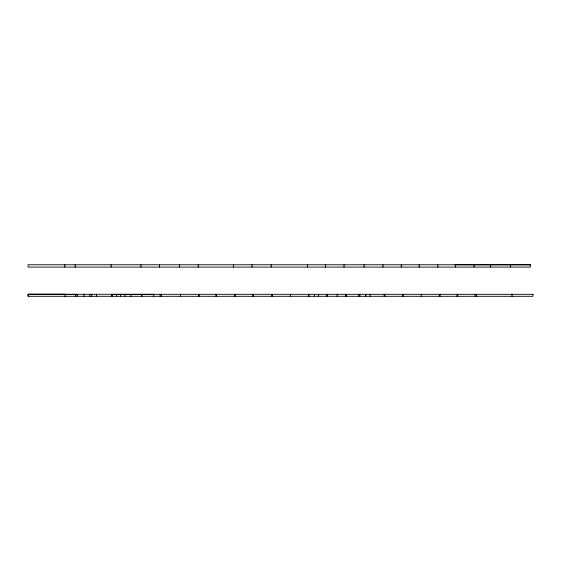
<?xml version="1.0" encoding="UTF-8"?>
<svg xmlns="http://www.w3.org/2000/svg" width="561" height="561" viewBox="0 0 561 561"><rect width="100%" height="100%" fill="white"/><g stroke="black" fill="none" stroke-linecap="round" stroke-linejoin="round"><path stroke-width="0.84" d="M530.32 264.799L454.768 264.764M532.95 294.329L28.05 294.28L28.05 296.306L532.95 296.306L532.95 294.245M64.999 294.378L77.362 294.378M112.544 294.378L153.763 294.378M512.032 294.245L512.032 296.306M510.475 264.764L510.475 267.092M490.63 264.764L490.63 267.092M476.38 294.245L476.38 296.306M475.111 294.245L475.111 296.306M474.045 264.764L474.045 267.092M457.727 294.245L457.727 296.306M457.005 294.245L457.005 296.306M455.49 264.764L455.49 267.092M439.999 294.245L439.999 296.306M439.326 294.245L439.326 296.306M437.853 264.764L437.853 267.092M421.262 294.245L421.262 296.306M419.214 264.764L419.214 267.092M403.212 294.245L403.212 296.306M402.461 294.245L402.461 296.306M401.255 264.764L401.255 267.092M384.811 294.245L384.811 296.306M384.201 294.245L384.201 296.306M382.953 264.764L382.953 267.092M370.148 294.245L370.148 296.306M365.835 294.245L365.835 296.306M365.428 294.245L365.428 296.306M364.082 264.764L364.082 267.092M359.839 294.245L359.839 296.306M358.851 294.245L358.851 296.306M346.488 294.245L346.488 296.306M345.695 294.245L345.695 296.306M345.415 294.245L345.415 296.306M344.04 264.764L344.04 267.092M337.175 294.245L337.175 296.306M327.105 294.245L327.105 296.306M326.972 294.245L326.972 296.306M325.548 264.764L325.548 267.092M318.627 294.245L318.627 296.306M314.504 294.245L314.504 296.306M308.971 294.245L308.971 296.306M308.536 294.245L308.536 296.306M307.512 264.764L307.512 267.092M290.395 294.245L290.395 296.306M272.415 294.245L272.415 296.306M271.65 294.245L271.65 296.306M271.145 264.764L271.145 267.092M253.151 294.245L253.151 296.306M253.018 294.245L253.018 296.306M251.98 264.764L251.98 267.092M235.213 294.245L235.213 296.306M234.624 294.245L234.624 296.306M233.558 264.764L233.558 267.092M216.504 294.245L216.504 296.306M216.006 294.245L216.006 296.306M199.148 294.245L199.148 296.306M198.636 294.245L198.636 296.306M198.264 264.764L198.264 267.092M180.369 294.245L180.369 296.306M179.583 264.764L179.583 267.092M161.4 294.245L161.4 296.306M160.18 294.245L160.18 296.306M159.499 264.743L159.499 267.092M153.763 294.245L153.763 296.306M141.912 294.245L141.912 296.306M141.526 294.245L141.526 296.306M140.944 264.764L140.944 267.092M130.923 294.245L130.923 296.306M124.907 294.245L124.907 296.306M120.615 294.245L120.615 296.306M116.667 294.245L116.667 296.306M112.544 294.245L112.544 296.306M111.541 294.245L111.541 296.306M111.113 264.764L111.113 267.092M96.436 294.245L96.436 296.306M96.352 294.245L96.352 296.306M91.787 294.245L91.787 296.306M89.865 294.245L89.865 296.306M83.989 294.245L83.989 296.306M77.362 294.245L77.362 296.306M75.826 294.245L75.826 296.306M75.433 294.245L75.433 296.306M75.202 264.764L75.202 267.092M64.999 296.306L64.999 294.181L28.204 294.181L28.204 296.306M64.817 264.764L64.817 267.092M530.32 264.764L28.064 264.764L28.064 267.092L530.32 267.092L530.32 264.764"/></g></svg>
